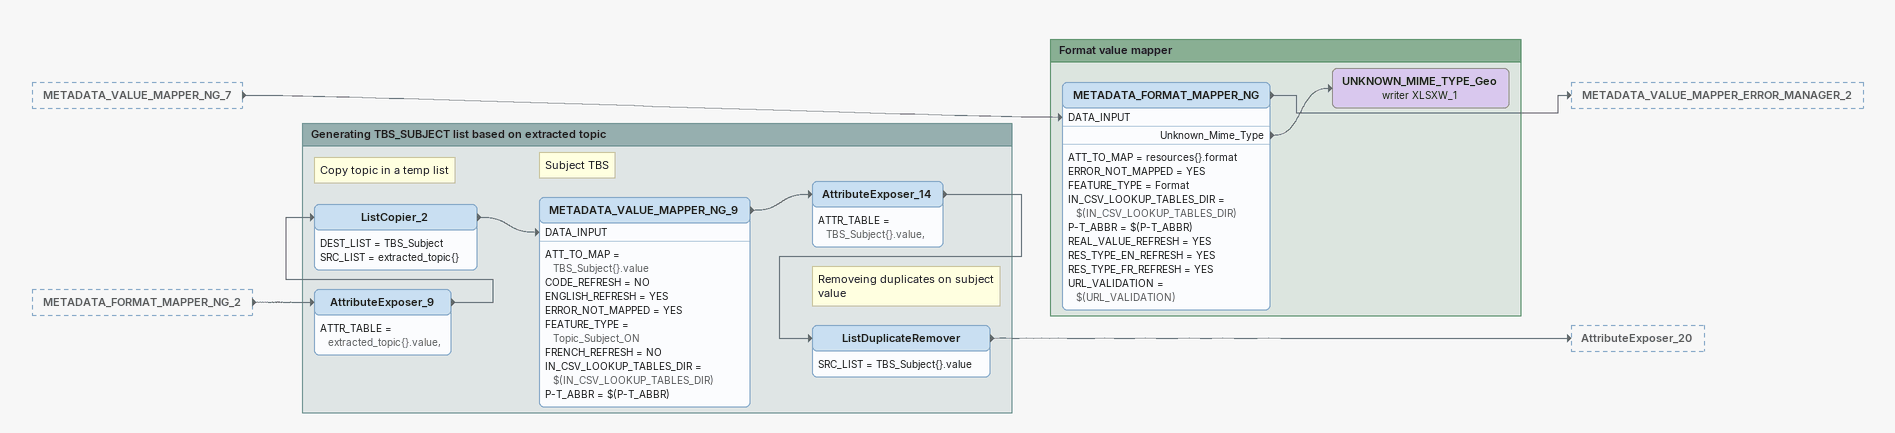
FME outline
METADATA_VALUE_MAPPER_NG_7 [outside]
    -> METADATA_FORMAT_MAPPER_NG [DATA_INPUT]
METADATA_FORMAT_MAPPER_NG_2 [outside]
    -> AttributeExposer_9

Bookmark: Format value mapper
METADATA_FORMAT_MAPPER_NG
    ATT_TO_MAP = resources{}.format
    ERROR_NOT_MAPPED = YES
    FEATURE_TYPE = Format
    IN_CSV_LOOKUP_TABLES_DIR = $(IN_CSV_LOOKUP_TABLES_DIR)
    P-T_ABBR = $(P-T_ABBR)
    REAL_VALUE_REFRESH = YES
    RES_TYPE_EN_REFRESH = YES
    RES_TYPE_FR_REFRESH = YES
    URL_VALIDATION = $(URL_VALIDATION)
    Unknown_Mime_Type -> UNKNOWN_MIME_TYPE_Geo (writer XLSXW_1)
    -> METADATA_VALUE_MAPPER_ERROR_MANAGER_2
UNKNOWN_MIME_TYPE_Geo (writer XLSXW_1)

Bookmark: Generating TBS_SUBJECT list based on extracted topic
AttributeExposer_9
    ATTR_TABLE = extracted_topic{}.value,
    -> ListCopier_2
Note: Copy topic in a temp list
ListCopier_2
    DEST_LIST = TBS_Subject
    SRC_LIST = extracted_topic{}
    -> METADATA_VALUE_MAPPER_NG_9 [DATA_INPUT]
Note: Subject TBS
METADATA_VALUE_MAPPER_NG_9
    ATT_TO_MAP = TBS_Subject{}.value
    CODE_REFRESH = NO
    ENGLISH_REFRESH = YES
    ERROR_NOT_MAPPED = YES
    FEATURE_TYPE = Topic_Subject_ON
    FRENCH_REFRESH = NO
    IN_CSV_LOOKUP_TABLES_DIR = $(IN_CSV_LOOKUP_TABLES_DIR)
    P-T_ABBR = $(P-T_ABBR)
    -> AttributeExposer_14
AttributeExposer_14
    ATTR_TABLE = TBS_Subject{}.value,
    -> ListDuplicateRemover
Note: Removeing duplicates on subject value
ListDuplicateRemover
    SRC_LIST = TBS_Subject{}.value
    -> AttributeExposer_20
